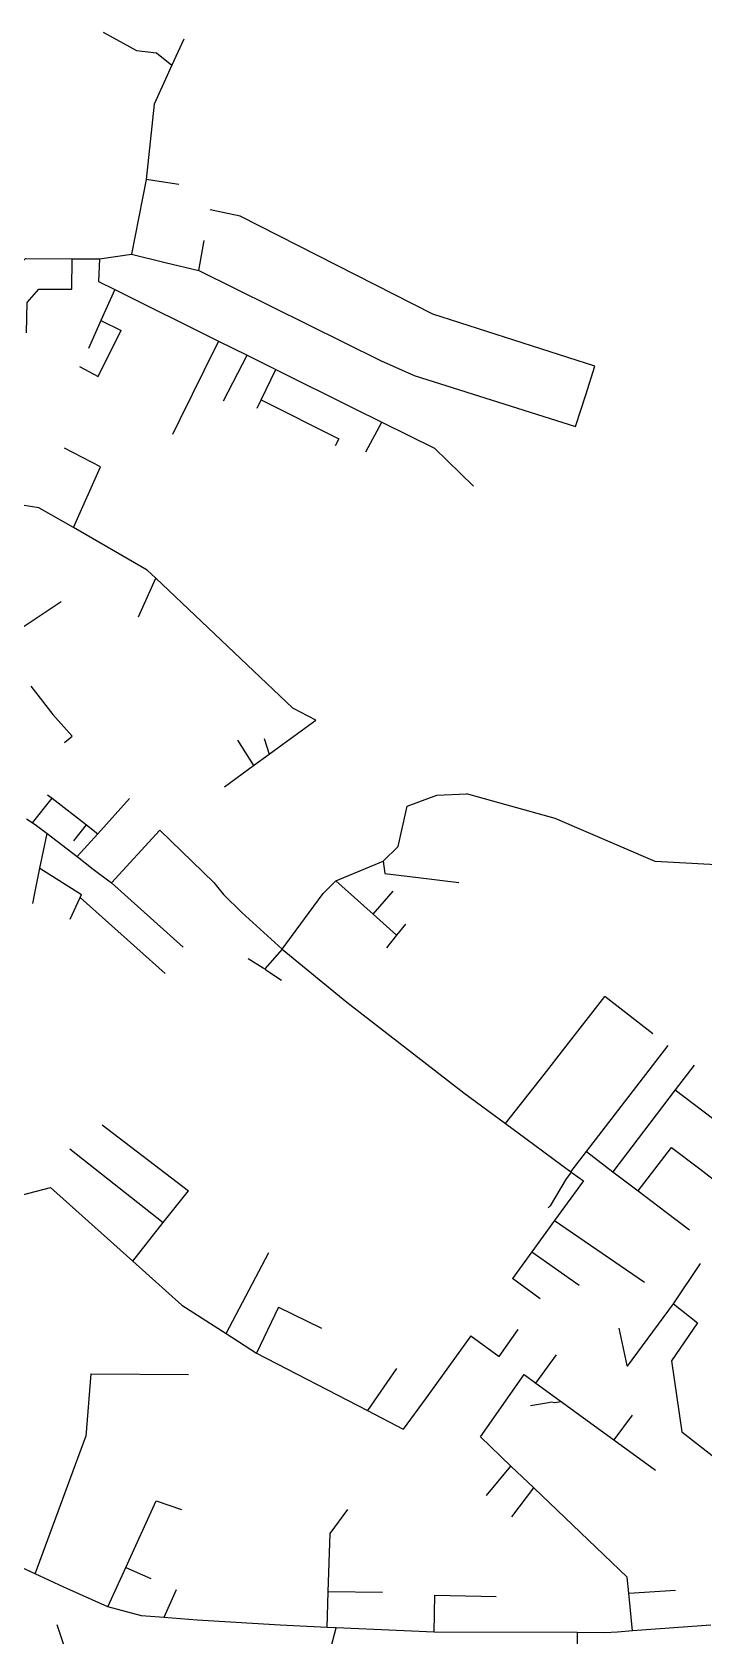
# Model space of a CAD drawing. Header units: metres. Extents: x 432891 to 477890, y 2556094 to 2581523.
# Drawn here: x 454709 to 456458, y 2571202 to 2575380 of the extents above; entities that cross this region are included whole.
import ezdxf

# ---------------------------------------------------------------- set-up
doc = ezdxf.new("R2010")
doc.units = ezdxf.units.M
for name, color, linetype in [('W10_PIPE_DN200', 8, 'Continuous'), ('W10_PIPE_DN250_400', 3, 'Continuous'), ('W10_PIPE_DN500_800', 30, 'Continuous')]:
    doc.layers.add(name, color=color, linetype=linetype)

msp = doc.modelspace()

# ---------------------------------------------------------------- linework, layer by layer
at = {"layer": 'W10_PIPE_DN200'}
for points in [[(454893.8, 2575379.6), (454980.8, 2575331.2), (455032.7, 2575325.7), (455073.3, 2575293.3)], [(455104.3, 2575361.2), (455073.3, 2575293.3)], [(455073.3, 2575293.3), (455026.8, 2575191.9)], [(455026.8, 2575191.9), (455006, 2574995.4)], [(455006, 2574995.4), (454967.9, 2574801.1)], [(455090.8, 2574983), (455006, 2574995.4)], [(456150.1, 2574434.4), (456174.1, 2574509.4), (455752.1, 2574645.3), (455250.7, 2574900.4), (455173, 2574916.5)], [(455143.4, 2574758.7), (455157, 2574837.1)], [(454639.3, 2574767.6), (454662.8, 2574763.2), (454691.7, 2574790.2), (454813.5, 2574789.4)], [(454694.7, 2574596.1), (454696.6, 2574675.3), (454726.6, 2574710.4), (454812.7, 2574710.4), (454813.5, 2574789.4)], [(454813.5, 2574789.4), (454885, 2574788.9)], [(454885, 2574788.9), (454882.4, 2574730), (454924.8, 2574708.9)], [(454885, 2574788.9), (454967.9, 2574801.1)], [(454967.9, 2574801.1), (455056, 2574779.8)], [(455056, 2574779.8), (455143.4, 2574758.7)], [(455143.4, 2574758.7), (455616, 2574524.3), (455703.5, 2574485.4), (456123.8, 2574352.1), (456150.1, 2574434.4)], [(454924.8, 2574708.9), (454888.4, 2574628)], [(454924.8, 2574708.9), (455194.6, 2574574.9)], [(454888.4, 2574628), (454855.7, 2574555.3)], [(454888.4, 2574628), (454941.3, 2574602)], [(454911.9, 2574543.8), (454941.3, 2574602)], [(455194.6, 2574574.9), (455156, 2574496.9)], [(455194.6, 2574574.9), (455268.8, 2574538)], [(454881.1, 2574482.9), (454911.9, 2574543.8)], [(455207.8, 2574419.1), (455268.8, 2574538)], [(455268.8, 2574538), (455343.8, 2574500.8)], [(454832.3, 2574508.8), (454881.1, 2574482.9)], [(455156, 2574496.9), (455125.6, 2574435.5)], [(455305.5, 2574421.7), (455343.8, 2574500.8)], [(455343.8, 2574500.8), (455546.1, 2574400.3)], [(455125.6, 2574435.5), (455093.5, 2574370.5)], [(455295.1, 2574400.2), (455305.5, 2574421.7)], [(455305.5, 2574421.7), (455507.3, 2574320.3)], [(455546.1, 2574400.3), (455619.6, 2574363.7)], [(455093.5, 2574370.5), (455074.3, 2574331.8)], [(455578.1, 2574286.1), (455619.6, 2574363.7)], [(455619.6, 2574363.7), (455756.5, 2574295.8), (455858.3, 2574196.6)], [(455507.3, 2574320.3), (455498.3, 2574301.9)], [(454816.7, 2574089), (454887.5, 2574247.5), (454793.8, 2574296.3)], [(454816.7, 2574089), (454727, 2574140.6), (454639.7, 2574154.1), (454581.2, 2574146.8)], [(455031, 2573957.5), (455009.1, 2573978.3), (454816.7, 2574089)], [(454985.9, 2573856.2), (455031, 2573957.5)], [(455447.8, 2573587.3), (455387.7, 2573618.5), (455031, 2573957.5)], [(454784.6, 2573896.1), (454625, 2573789.9)], [(454705.6, 2573676), (454763.3, 2573601.9), (454813.1, 2573546.1)], [(455361.7, 2573524.6), (455447.8, 2573587.3)], [(454793.8, 2573529.2), (454813.1, 2573546.1)], [(455243.7, 2573535.1), (455285.9, 2573469.3)], [(455312.9, 2573539.5), (455326.4, 2573498.8)], [(455326.4, 2573498.8), (455361.7, 2573524.6)], [(455285.9, 2573469.3), (455326.4, 2573498.8)], [(455209.8, 2573413.8), (455285.9, 2573469.3)], [(454749.6, 2573393.3), (454761.2, 2573384.3)], [(455685.6, 2573363.7), (455762.4, 2573392.4), (455840.3, 2573395.7)], [(456537.2, 2573208.5), (456330.9, 2573219.4), (456070.9, 2573331.3), (455840.3, 2573395.7)], [(454710.6, 2573320), (454761.2, 2573384.3)], [(454761.2, 2573384.3), (454850.8, 2573314.5)], [(454880.2, 2573291.5), (454962.9, 2573383.2)], [(455622.8, 2573220.1), (455662.4, 2573258.3), (455685.6, 2573363.7)], [(454817.8, 2573273.2), (454850.8, 2573314.5)], [(454850.8, 2573314.5), (454880.2, 2573291.5)], [(454729.7, 2573201.7), (454748.3, 2573292)], [(454826.6, 2573232), (454880.2, 2573291.5)], [(454916, 2573163.5), (455042.1, 2573301.1)], [(455042.1, 2573301.1), (455182.3, 2573164.4), (455199.7, 2573143.3)], [(454826.6, 2573232), (454868.6, 2573199.8)], [(454716.3, 2573136.9), (454729.7, 2573201.7)], [(454729.7, 2573201.7), (454838.1, 2573133.8)], [(454868.6, 2573199.8), (454916, 2573163.5)], [(455499.9, 2573168.7), (455622.8, 2573220.1)], [(455622.8, 2573220.1), (455627.2, 2573188.5)], [(455627.2, 2573188.5), (455714.2, 2573177.9)], [(454916, 2573163.5), (455102.4, 2572996.5)], [(455199.7, 2573143.3), (455207.6, 2573133.8), (455255.4, 2573086.6), (455360, 2572990.7)], [(455466.6, 2573135.7), (455499.9, 2573168.7)], [(455499.9, 2573168.7), (455597, 2573081.8)], [(455597, 2573081.8), (455648.8, 2573141.7)], [(455714.2, 2573177.9), (455819.5, 2573165)], [(454710.8, 2573110.4), (454716.3, 2573136.9)], [(454808.2, 2573068.9), (454834.4, 2573125.7)], [(454834.4, 2573125.7), (454838.1, 2573133.8)], [(454834.4, 2573125.7), (455055.7, 2572927.3)], [(455360, 2572990.7), (455466.6, 2573135.7)], [(455597, 2573081.8), (455658.1, 2573027.1)], [(455681.4, 2573055.8), (455658.1, 2573027.1)], [(455658.1, 2573027.1), (455631.7, 2572994.6)], [(455360, 2572990.7), (455314.7, 2572940.2)], [(455360, 2572990.7), (455528.2, 2572853.2), (455833.3, 2572617.2), (455941.8, 2572536.8)], [(455310.9, 2572941.8), (455271.4, 2572965.5)], [(455314.3, 2572939.8), (455310.9, 2572941.8)], [(455314.7, 2572940.2), (455317.6, 2572937.5)], [(455317.6, 2572937.5), (455358.3, 2572910.1)], [(456093.2, 2572730.7), (456200.1, 2572867.5)], [(456324.8, 2572770.9), (456200.1, 2572867.5)], [(456041.8, 2572664.9), (456093.2, 2572730.7)], [(456151.9, 2572463.8), (456364.5, 2572740.2)], [(456432.1, 2572689.1), (456383.4, 2572625)], [(455941.8, 2572536.8), (456041.8, 2572664.9)], [(456383.4, 2572625), (456221, 2572411.5)], [(456383.4, 2572625), (456580.7, 2572474.1)], [(454892, 2572533.2), (455115.9, 2572361.7)], [(455941.8, 2572536.8), (455994.1, 2572498.1), (456111.7, 2572411.5)], [(454807.8, 2572471.1), (455050.6, 2572279.1)], [(456286.7, 2572361.6), (456373.2, 2572474.3), (456447, 2572418.6)], [(456111.7, 2572411.5), (456151.9, 2572463.8)], [(456151.9, 2572463.8), (456221, 2572411.5)], [(456110.6, 2572407.3), (456099.5, 2572392.9), (456057.5, 2572322.8), (456052.3, 2572317.1)], [(456144.2, 2572387.9), (456069.1, 2572284.3)], [(456113, 2572410.5), (456110.6, 2572407.3)], [(456113, 2572410.5), (456115.3, 2572408.9), (456144.2, 2572387.9)], [(456221, 2572411.5), (456286.7, 2572361.6)], [(456447, 2572418.6), (456505.7, 2572374.2)], [(454644.3, 2572341), (454757.2, 2572370.2)], [(454757.2, 2572370.2), (454971.1, 2572178.5)], [(455050.6, 2572279.1), (455115.9, 2572361.7)], [(456286.7, 2572361.6), (456359.8, 2572306.2)], [(456359.8, 2572306.2), (456420.2, 2572260.3)], [(454971.1, 2572178.5), (455050.6, 2572279.1)], [(456069.1, 2572284.3), (456009.8, 2572202.5)], [(456069.1, 2572284.3), (456303, 2572124.2)], [(454971.1, 2572178.5), (455098.9, 2572064), (455214.3, 2571989.7)], [(455214.3, 2571989.7), (455325.2, 2572201.4)], [(456009.8, 2572202.5), (455959.6, 2572133.1)], [(456009.8, 2572202.5), (456133, 2572116.2)], [(456378.4, 2572067.1), (456448.7, 2572172.3)], [(456031.5, 2572080), (455959.6, 2572133.1)], [(455350.6, 2572058.6), (455293, 2571939.2)], [(455350.6, 2572058.6), (455462.6, 2572003.8)], [(456258.7, 2571905.4), (456378.4, 2572067.1)], [(456378.4, 2572067.1), (456441.5, 2572017.6)], [(456441.5, 2572017.6), (456373.1, 2571919.1), (456400.7, 2571734.2), (456514.8, 2571645)], [(455214.3, 2571989.7), (455293, 2571939.2)], [(455851.4, 2571983.9), (455734.7, 2571822.8)], [(455851.4, 2571983.9), (455924.8, 2571930.5)], [(455924.8, 2571930.5), (455974.7, 2572000.5)], [(456236, 2572003.7), (456257, 2571906.6)], [(455293, 2571939.2), (455582.2, 2571789.3)], [(456020.7, 2571860.7), (456073.9, 2571934.7)], [(454862.2, 2571885), (454849.3, 2571721.5)], [(454862.2, 2571885), (455116.6, 2571883.4)], [(455657.9, 2571898.9), (455582.2, 2571789.3)], [(456258.7, 2571905.4), (456257, 2571906.6)], [(455876.3, 2571720.6), (455989.7, 2571883.3)], [(455989.7, 2571883.3), (456020.7, 2571860.7)], [(456020.7, 2571860.7), (456083.9, 2571814.7)], [(455734.7, 2571822.8), (455675.4, 2571741)], [(456081.6, 2571811.5), (456081.2, 2571811.3), (456069.2, 2571809.7), (456061.8, 2571811.2), (456056.8, 2571810.8), (456053.1, 2571809.3), (456006.8, 2571801.4)], [(456083.9, 2571814.7), (456081.6, 2571811.5)], [(456083.9, 2571814.7), (456089.4, 2571810.7)], [(456089.4, 2571810.7), (456154, 2571763.7)], [(455582.2, 2571789.3), (455675.4, 2571741)], [(456154, 2571763.7), (456223.6, 2571713.1)], [(456270.7, 2571777.7), (456223.6, 2571713.1)], [(454717.2, 2571364.5), (454849.3, 2571721.5)], [(455955.5, 2571644.9), (455876.3, 2571720.6)], [(456223.6, 2571713.1), (456332.2, 2571634)], [(455891.9, 2571567.9), (455955.5, 2571644.9)], [(456015, 2571588), (455955.5, 2571644.9)], [(454953.1, 2571381), (455032.2, 2571554.4), (455097.7, 2571531.9)], [(455957.6, 2571512.4), (456015, 2571588)], [(456262.4, 2571313.5), (456258.4, 2571355.3), (456015, 2571588)], [(455479.9, 2571317.2), (455484.8, 2571469.4), (455531.3, 2571531.9)], [(454906.4, 2571278.6), (454953.1, 2571381)], [(454953.1, 2571381), (455018, 2571351.8)], [(455084.1, 2571322.1), (455052.5, 2571250.2)], [(455476.9, 2571224.3), (455479.9, 2571317.2)], [(455621.6, 2571315.7), (455479.9, 2571317.2)], [(455755.7, 2571212.5), (455757.3, 2571308.5)], [(455757.3, 2571308.5), (455917.1, 2571305.4)], [(456262.4, 2571313.5), (456383.8, 2571321.6)], [(456271.8, 2571215.3), (456262.4, 2571313.5)], [(454814.5, 2571111.9), (454774.1, 2571231)], [(455453.7, 2571045.7), (455500.3, 2571223.3)], [(456127.6, 2571211.1), (456128.9, 2571134.8)]]:
    msp.add_lwpolyline(points, dxfattribs=at)
at = {"layer": 'W10_PIPE_DN250_400'}
for points in [[(454694.4, 2573330.2), (454717.2, 2573315.8), (454748.3, 2573292)], [(454748.3, 2573292), (454826.6, 2573232)]]:
    msp.add_lwpolyline(points, dxfattribs=at)
at = {"layer": 'W10_PIPE_DN500_800'}
for points in [[(454717.2, 2571364.5), (454563.6, 2571434.8)], [(454791.6, 2571329.5), (454717.2, 2571364.5)], [(454906.4, 2571278.6), (454791.6, 2571329.5)], [(455052.5, 2571250.2), (454993.7, 2571255), (454906.4, 2571278.6)], [(455139, 2571243.2), (455052.5, 2571250.2)], [(455354.9, 2571230.7), (455139, 2571243.2)], [(455476.9, 2571224.3), (455354.9, 2571230.7)], [(455500.3, 2571223.3), (455476.9, 2571224.3)], [(455658.1, 2571216.6), (455500.3, 2571223.3)], [(455755.7, 2571212.5), (455658.1, 2571216.6)], [(456475.4, 2571230.8), (456271.8, 2571215.3), (456271.8, 2571215.3)], [(456127.6, 2571211.1), (455755.7, 2571212.5)], [(456271.8, 2571215.3), (456232.9, 2571212.5), (456199.2, 2571210.8), (456127.6, 2571211.1)]]:
    msp.add_lwpolyline(points, dxfattribs=at)

doc.saveas('drawing.dxf')
